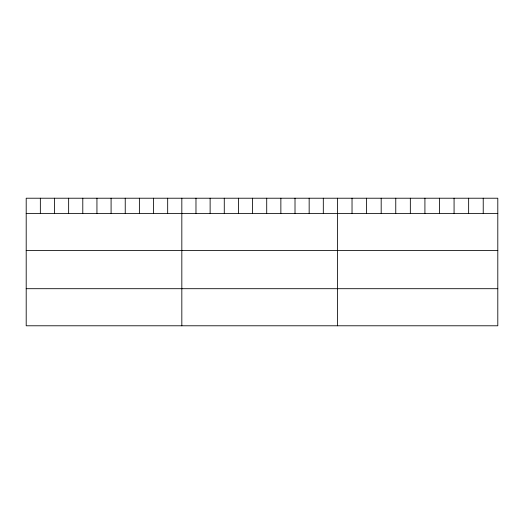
<?xml version="1.0" encoding="UTF-8"?>
<svg xmlns="http://www.w3.org/2000/svg" width="524" height="524" viewBox="0 0 524 524"><rect width="100%" height="100%" fill="white"/><g stroke="black" fill="none" stroke-linecap="round" stroke-linejoin="round"><path stroke-width="0.79" d="M497.8 213.392L497.8 325.784L26.2 325.784L26.2 198.216L497.8 198.216L497.8 213.392L26.2 213.392M26.2 250.485L497.8 250.485M26.2 288.698L497.8 288.698M483.226 198.216L483.226 213.392M468.646 198.216L468.646 213.392M454.072 198.216L454.072 213.392M439.492 198.216L439.492 213.392M424.918 198.216L424.918 213.392M410.338 198.216L410.338 213.392M395.764 198.216L395.764 213.392M381.184 198.216L381.184 213.392M366.61 198.216L366.61 213.392M352.03 198.216L352.03 213.392M337.456 198.216L337.456 325.784M323.308 198.216L323.308 213.392M309.16 198.216L309.16 213.392M295.012 198.216L295.012 213.392M280.864 198.216L280.864 213.392M266.716 198.216L266.716 213.392M252.568 198.216L252.568 213.392M238.42 198.216L238.42 213.392M224.272 198.216L224.272 213.392M210.124 198.216L210.124 213.392M195.976 198.216L195.976 213.392M181.828 198.216L181.828 325.784M167.68 198.216L167.68 213.392M153.532 198.216L153.532 213.392M139.384 198.216L139.384 213.392M125.236 198.216L125.236 213.392M111.088 198.216L111.088 213.392M96.94 198.216L96.94 213.392M82.792 198.216L82.792 213.392M68.644 198.216L68.644 213.392M54.496 198.216L54.496 213.392M40.348 198.216L40.348 213.392"/></g></svg>
